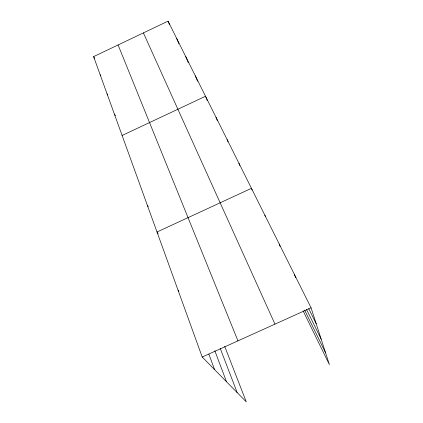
<?xml version="1.0" encoding="UTF-8"?>
<svg xmlns="http://www.w3.org/2000/svg" width="423" height="423" viewBox="0 0 423 423"><rect width="100%" height="100%" fill="white"/><g stroke="black" fill="none" stroke-linecap="round" stroke-linejoin="round"><path stroke-width="0.63" d="M224.713 346.426L246.271 401.85L202.21 357.028L93.605 56.619L168.058 21.15L311.058 307.812L329.395 364.631L303.164 310.953M122.11 135.46L205.525 96.259L207.244 100.494M202.21 357.028L311.058 307.812M178.057 290.204L178.871 291.204M158.165 233.559L157.007 231.984L251.452 188.33L252.145 190.133M147.468 205.594L148.224 206.673M114.374 114.062L115.416 115.706M107.067 93.853L107.765 94.969M100.156 74.734L100.833 75.839M93.605 56.619L94.62 58.3M308.695 308.631L316.214 323.785M306.458 309.313L321.173 339.156M304.597 310.08L325.615 352.919M143.402 32.894L274.961 324.134M168.058 21.15L169.575 24.777M176.661 38.398L178.908 43.796M185.745 56.608L188.261 62.689M195.352 75.865L197.562 81.264M118.091 44.954L237.953 340.869M215.989 117.234L217.454 120.888M227.093 139.49L228.055 141.932M238.889 163.146L239.836 165.578M220.283 348.541L237.176 392.597M214.821 350.752L226.501 381.736M264.856 215.201L265.311 216.417M208.867 354.146L214.583 369.612M279.191 243.934L280.068 246.376M294.551 274.723L295.598 277.758"/></g></svg>
